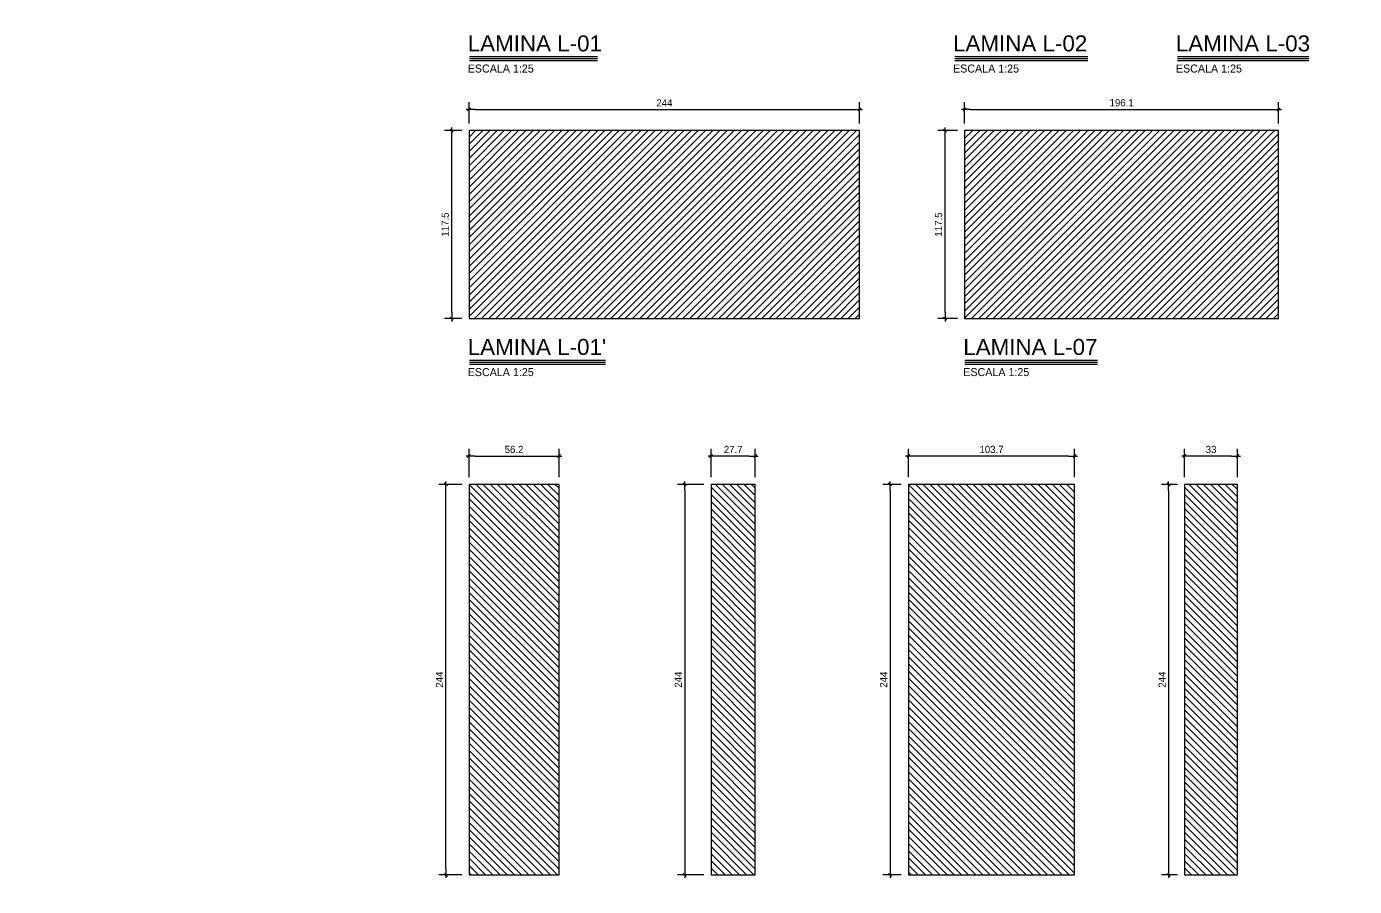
# Model space of a CAD drawing. Header units: millimetres. Extents: x 19458 to 19711, y 4351 to 4752.
# Drawn here: x 19517.79 to 19526.09, y 4507.76 to 4513.13 of the extents above; entities that cross this region are included whole.
import ezdxf
from ezdxf.enums import TextEntityAlignment as Align

# ---------------------------------------------------------------- set-up
doc = ezdxf.new("R2010")
doc.units = ezdxf.units.MM
doc.set_wipeout_variables(frame=1)
for name, color, linetype in [('0 @ 0.25', 7, 'Continuous'), ('cotas', 1, 'Continuous'), ('cotas @ 300', 1, 'Continuous'), ('cotas @ 400', 1, 'Continuous'), ('cotas @ 500', 1, 'Continuous'), ('TEXTOS TITULOS @ 0.25', 3, 'Continuous')]:
    doc.layers.add(name, color=color, linetype=linetype)
doc.styles.add('century gothic', font='GOTHIC.TTF')
doc.styles.add('COTAS SMC', font='GOTHIC.TTF')
doc.styles.add('NOTAS', font='GOTHIC.TTF')
doc.styles.add('SMCtitulos', font='sanss___.ttf')
doc.dimstyles.new('ANOTATIVE 100 SMCONSTRUCCIONES', dxfattribs={"dimscale": 0, "dimtxt": 0.18, "dimasz": 0.15, "dimexe": 0.18, "dimexo": 0.09, "dimgap": 0.1, "dimtad": 1, "dimzin": 0, "dimdsep": 46, "dimtxsty": 'century gothic', "dimblk1": 'FLECHA1', "dimblk2": 'FLECHA1', "dimsah": 1, "dimcen": 0.18, "dimdle": 0.075, "dimclrd": 1, "dimclre": 1, "dimclrt": 2, "dimaunit": 1, "dimadec": 0, "dimazin": 0, "dimtfac": 0.75, "dimtix": 1, "dimtmove": 2, "dimatfit": 3, "dimfxl": 0.09, "dimtvp": 1.5, "dimtfill": 1, "dimtolj": 1, "dimtzin": 0, "dimarcsym": 0})
doc.dimstyles.new('ANOTATIVE CM SMCONSTRUCCIONES', dxfattribs={"dimscale": 0, "dimtxt": 0.18, "dimasz": 0.15, "dimexe": 0.18, "dimexo": 0.18, "dimgap": 0.07, "dimtad": 1, "dimdec": 1, "dimlfac": 100, "dimdsep": 46, "dimtxsty": 'century gothic', "dimblk1": 'FLECHA1', "dimblk2": 'FLECHA1', "dimsah": 1, "dimcen": 0.18, "dimdle": 0.075, "dimclrd": 1, "dimclre": 1, "dimclrt": 2, "dimaunit": 1, "dimadec": 0, "dimazin": 2, "dimtfac": 0.75, "dimtdec": 1, "dimtix": 1, "dimtmove": 2, "dimatfit": 3, "dimfxl": 0.09, "dimtvp": 1.5, "dimtfill": 1, "dimtolj": 1, "dimtzin": 0, "dimarcsym": 0})
doc.dimstyles.new('PIES SMCONSTRUCCIONES', dxfattribs={"dimscale": 0, "dimtxt": 0.18, "dimasz": 0.2, "dimexe": 0.18, "dimexo": 0, "dimgap": 0.1, "dimtad": 1, "dimdec": 0, "dimlfac": 39.370079, "dimzin": 0, "dimdsep": 46, "dimlunit": 4, "dimtxsty": 'COTAS SMC', "dimblk1": 'FLECHA1', "dimblk2": 'FLECHA1', "dimsah": 1, "dimcen": 0.2, "dimdle": 0.075, "dimclrd": 1, "dimclre": 1, "dimclrt": 2, "dimaunit": 1, "dimadec": 0, "dimazin": 0, "dimtfac": 0.75, "dimtdec": 0, "dimtix": 1, "dimtmove": 2, "dimatfit": 3, "dimfxl": 0.09, "dimtvp": 1.5, "dimtfill": 1, "dimtolj": 1, "dimtzin": 0, "dimarcsym": 0})

# ---------------------------------------------------------------- blocks, each defined once
blk = doc.blocks.new('FLECHA1')
at = {"color": 4}
blk.add_line((-0.246176, -0.248081), (0.248081, 0.25), dxfattribs=at)
at = {"color": 1}
blk.add_line((-1, 0), (0.496162, 0), dxfattribs=at)
blk = doc.blocks.new('*D331')
at = {"layer": 'cotas', "color": 1, "lineweight": -2, "transparency": 16777216}
for p, q in [((19614.326, 4625.8448), (19614.326, 4700.8448)), ((19570.9836, 4550.8448), (19524.326, 4550.8448)), ((19614.326, 4548.4298), (19614.326, 4550.8448)), ((19570.5339, 4548.4298), (19524.326, 4548.4298)), ((19614.326, 4473.4298), (19614.326, 4398.4298))]:
    blk.add_line(p, q, dxfattribs=at)
at = {"layer": 'Defpoints', "color": 0, "transparency": 16777216}
for p in [(19614.326, 4550.8448), (19615.9836, 4550.8448), (19615.5339, 4548.4298)]:
    blk.add_point(p, dxfattribs=at)
at = {"layer": 'cotas', "color": 1, "lineweight": -2, "transparency": 16777216, "xscale": 75, "yscale": 75, "zscale": 75}
for p, rotation in [((19614.326, 4550.8448), 270), ((19614.326, 4548.4298), 90)]:
    blk.add_blockref('FLECHA1', p, dxfattribs=dict(at, rotation=rotation))
at = {"layer": 'cotas', "color": 2, "transparency": 16777216, "insert": (19517.3376, 4549.6373), "char_height": 90, "attachment_point": 5, "rotation": 90, "style": 'century gothic', "bg_fill": 3, "box_fill_scale": 1.1, "bg_fill_color": 256, "bg_fill_true_color": 13158600, "bg_fill_transparency": 0}
blk.add_mtext('\\A1;2.42', dxfattribs=at)
blk = doc.blocks.new('*D377')
at = {"layer": 'cotas', "color": 1, "lineweight": -2, "transparency": 16777216}
for p, q in [((19614.326, 4595.8448), (19614.326, 4640.8448)), ((19588.9836, 4550.8448), (19560.326, 4550.8448)), ((19614.326, 4548.4298), (19614.326, 4550.8448)), ((19588.5339, 4548.4298), (19560.326, 4548.4298)), ((19614.326, 4503.4298), (19614.326, 4458.4298))]:
    blk.add_line(p, q, dxfattribs=at)
at = {"layer": 'Defpoints', "color": 0, "transparency": 16777216}
for p in [(19614.326, 4550.8448), (19615.9836, 4550.8448), (19615.5339, 4548.4298)]:
    blk.add_point(p, dxfattribs=at)
at = {"layer": 'cotas', "color": 1, "lineweight": -2, "transparency": 16777216, "xscale": 45, "yscale": 45, "zscale": 45}
for p, rotation in [((19614.326, 4550.8448), 270), ((19614.326, 4548.4298), 90)]:
    blk.add_blockref('FLECHA1', p, dxfattribs=dict(at, rotation=rotation))
at = {"layer": 'cotas', "color": 2, "transparency": 16777216, "insert": (19556.133, 4549.6373), "char_height": 54, "attachment_point": 5, "rotation": 90, "style": 'century gothic', "bg_fill": 3, "box_fill_scale": 1.1, "bg_fill_color": 256, "bg_fill_true_color": 13158600, "bg_fill_transparency": 0}
blk.add_mtext('\\A1;2.42', dxfattribs=at)
blk = doc.blocks.new('*D383')
at = {"layer": 'cotas', "color": 1, "lineweight": -2, "transparency": 16777216}
for p, q in [((19614.326, 4610.8448), (19614.326, 4670.8448)), ((19579.9836, 4550.8448), (19542.326, 4550.8448)), ((19614.326, 4548.4298), (19614.326, 4550.8448)), ((19579.5339, 4548.4298), (19542.326, 4548.4298)), ((19614.326, 4488.4298), (19614.326, 4428.4298))]:
    blk.add_line(p, q, dxfattribs=at)
at = {"layer": 'Defpoints', "color": 0, "transparency": 16777216}
for p in [(19614.326, 4550.8448), (19615.9836, 4550.8448), (19615.5339, 4548.4298)]:
    blk.add_point(p, dxfattribs=at)
at = {"layer": 'cotas', "color": 1, "lineweight": -2, "transparency": 16777216, "xscale": 60, "yscale": 60, "zscale": 60}
for p, rotation in [((19614.326, 4550.8448), 270), ((19614.326, 4548.4298), 90)]:
    blk.add_blockref('FLECHA1', p, dxfattribs=dict(at, rotation=rotation))
at = {"layer": 'cotas', "color": 2, "transparency": 16777216, "insert": (19536.7353, 4549.6373), "char_height": 72, "attachment_point": 5, "rotation": 90, "style": 'century gothic', "bg_fill": 3, "box_fill_scale": 1.1, "bg_fill_color": 256, "bg_fill_true_color": 13158600, "bg_fill_transparency": 0}
blk.add_mtext('\\A1;2.42', dxfattribs=at)
blk = doc.blocks.new('*D386')
at = {"layer": 'cotas', "color": 1, "lineweight": -2, "transparency": 16777216}
for p, q in [((19620.0128, 4651.7533), (19620.0128, 4751.7533)), ((19620.4168, 4551.7533), (19530.0128, 4551.7533)), ((19620.0128, 4550.5333), (19620.0128, 4551.7533)), ((19620.4168, 4550.5333), (19530.0128, 4550.5333)), ((19620.0128, 4450.5333), (19620.0128, 4350.5333))]:
    blk.add_line(p, q, dxfattribs=at)
at = {"layer": 'Defpoints', "color": 0, "transparency": 16777216}
for p in [(19620.0128, 4551.7533), (19620.4168, 4551.7533), (19620.4168, 4550.5333)]:
    blk.add_point(p, dxfattribs=at)
at = {"layer": 'cotas', "color": 1, "lineweight": -2, "transparency": 16777216, "xscale": 100, "yscale": 100, "zscale": 100}
for p, rotation in [((19620.0128, 4551.7533), 270), ((19620.0128, 4550.5333), 90)]:
    blk.add_blockref('FLECHA1', p, dxfattribs=dict(at, rotation=rotation))
at = {"layer": 'cotas', "color": 2, "transparency": 16777216, "insert": (19523.8809, 4551.1433), "char_height": 90, "attachment_point": 5, "rotation": 90, "style": 'COTAS SMC', "bg_fill": 3, "box_fill_scale": 1.1, "bg_fill_color": 256, "bg_fill_true_color": 13158600, "bg_fill_transparency": 0}
blk.add_mtext("\\A1;4'", dxfattribs=at)
blk = doc.blocks.new('*D436')
at = {"layer": 'cotas', "color": 1, "lineweight": -2, "transparency": 16777216}
for p, q in [((19620.0128, 4631.7533), (19620.0128, 4711.7533)), ((19620.4168, 4551.7533), (19548.0128, 4551.7533)), ((19620.0128, 4550.5333), (19620.0128, 4551.7533)), ((19620.4168, 4550.5333), (19548.0128, 4550.5333)), ((19620.0128, 4470.5333), (19620.0128, 4390.5333))]:
    blk.add_line(p, q, dxfattribs=at)
at = {"layer": 'Defpoints', "color": 0, "transparency": 16777216}
for p in [(19620.0128, 4551.7533), (19620.4168, 4551.7533), (19620.4168, 4550.5333)]:
    blk.add_point(p, dxfattribs=at)
at = {"layer": 'cotas', "color": 1, "lineweight": -2, "transparency": 16777216, "xscale": 80, "yscale": 80, "zscale": 80}
for p, rotation in [((19620.0128, 4551.7533), 270), ((19620.0128, 4550.5333), 90)]:
    blk.add_blockref('FLECHA1', p, dxfattribs=dict(at, rotation=rotation))
at = {"layer": 'cotas', "color": 2, "transparency": 16777216, "insert": (19543.1073, 4551.1433), "char_height": 72, "attachment_point": 5, "rotation": 90, "style": 'COTAS SMC', "bg_fill": 3, "box_fill_scale": 1.1, "bg_fill_color": 256, "bg_fill_true_color": 13158600, "bg_fill_transparency": 0}
blk.add_mtext("\\A1;4'", dxfattribs=at)
blk = doc.blocks.new('*U278')
at = {"color": 2}
blk.add_line((0, 0.052), (3.203, 0.052), dxfattribs=at)
at = {"color": 250}
blk.add_line((0, 0), (3.203, 0), dxfattribs=at)
at = {"color": 7}
blk.add_line((0, -0.047), (3.203, -0.047), dxfattribs=at)
at = {"color": 0, "linetype": 'ByBlock', "lineweight": -2, "style": 'NOTAS'}
for tag, p in [('1TITLE', (0.027, 1.014)), ('2TITLE', (-0.043, 0.181))]:
    blk.add_attdef(tag, p, '', height=0.3, dxfattribs=at)
blk.add_attdef('SCALE', text='', height=0.18, dxfattribs=at).set_placement((-0.043, -0.148), align=Align.TOP_LEFT)
blk = doc.blocks.new('PL4')
at = {"color": 3}
blk.add_wipeout([(19545.3365, 4508.9966), (19545.3365, 4507.822), (19547.7765, 4507.822), (19547.7765, 4508.9966)], dxfattribs=at)
h = blk.add_hatch()
h.set_pattern_fill('ANSI31', color=250, scale=0.01)
h.set_pattern_definition([(45, (74.857792, -12.113897), (-0.022450640303, 0.022450640303), [])])
h.paths.add_polyline_path([(19547.7765, 4507.822), (19547.7765, 4508.9966), (19545.3365, 4508.9966), (19545.3365, 4507.822)])
blk.add_lwpolyline([(19545.3365, 4508.9966), (19545.3365, 4507.822), (19547.7765, 4507.822), (19547.7765, 4508.9966)], close=True, dxfattribs=at)
blk = doc.blocks.new('H')
at = {"color": 3}
blk.add_wipeout([(19562.0164, 4510.9422), (19560.9789, 4510.9422), (19560.9789, 4508.5022), (19562.0164, 4508.5022)], dxfattribs=at)
h = blk.add_hatch()
h.set_pattern_fill('ANSI31', color=250, scale=0.01, angle=-90)
h.set_pattern_definition([(315, (15040.24798, 23981.420912), (0.022450640303, 0.022450640303), [])])
h.paths.add_polyline_path([(19560.9789, 4510.9422), (19560.9789, 4508.5022), (19562.0164, 4508.5022), (19562.0164, 4510.9422)])
blk.add_lwpolyline([(19562.0164, 4510.9422), (19560.9789, 4510.9422), (19560.9789, 4508.5022), (19562.0164, 4508.5022)], close=True, dxfattribs=at)
blk = doc.blocks.new('MKJ')
at = {"color": 3}
blk.add_wipeout([(19579.2092, 4511.3577), (19578.6472, 4511.3577), (19578.6472, 4508.9177), (19579.2092, 4508.9177)], dxfattribs=at)
h = blk.add_hatch()
h.set_pattern_fill('ANSI31', color=250, scale=0.01, angle=-90)
h.set_pattern_definition([(315, (15058.09874, 23981.83647), (0.022450640303, 0.022450640303), [])])
h.paths.add_polyline_path([(19578.6472, 4511.3577), (19578.6472, 4508.9177), (19579.2092, 4508.9177), (19579.2092, 4511.3577)])
blk.add_lwpolyline([(19579.2092, 4511.3577), (19578.6472, 4511.3577), (19578.6472, 4508.9177), (19579.2092, 4508.9177)], close=True, dxfattribs=at)
blk = doc.blocks.new('JYH')
at = {"color": 3}
blk.add_wipeout([(19611.8833, 4514.4248), (19611.8833, 4513.2502), (19613.8448, 4513.2502), (19613.8448, 4514.4248)], dxfattribs=at)
h = blk.add_hatch()
h.set_pattern_fill('ANSI31', color=250, scale=0.01)
h.set_pattern_definition([(45, (141.40457, -6.685645), (-0.022450640303, 0.022450640303), [])])
h.paths.add_polyline_path([(19613.8448, 4513.2502), (19613.8448, 4514.4248), (19611.8833, 4514.4248), (19611.8833, 4513.2502)])
blk.add_lwpolyline([(19611.8833, 4514.4248), (19611.8833, 4513.2502), (19613.8448, 4513.2502), (19613.8448, 4514.4248)], close=True, dxfattribs=at)
blk = doc.blocks.new('E')
at = {"color": 3}
blk.add_wipeout([(19562.1064, 4520.4663), (19561.8299, 4520.4663), (19561.8299, 4518.0263), (19562.1064, 4518.0263)], dxfattribs=at)
h = blk.add_hatch()
h.set_pattern_fill('ANSI31', color=250, scale=0.01, angle=-90)
h.set_pattern_definition([(315, (15040.33798, 23990.945055), (0.022450640303, 0.022450640303), [])])
h.paths.add_polyline_path([(19561.8299, 4520.4663), (19561.8299, 4518.0263), (19562.1064, 4518.0263), (19562.1064, 4520.4663)])
blk.add_lwpolyline([(19562.1064, 4520.4663), (19561.8299, 4520.4663), (19561.8299, 4518.0263), (19562.1064, 4518.0263)], close=True, dxfattribs=at)
blk = doc.blocks.new('Y')
at = {"color": 3}
blk.add_wipeout([(19582.9074, 4520.5933), (19582.5774, 4520.5933), (19582.5774, 4518.1533), (19582.9074, 4518.1533)], dxfattribs=at)
h = blk.add_hatch()
h.set_pattern_fill('ANSI31', color=250, scale=0.01, angle=-90)
h.set_pattern_definition([(315, (15062.028914, 23991.072072), (0.022450640303, 0.022450640303), [])])
h.paths.add_polyline_path([(19582.5774, 4520.5933), (19582.5774, 4518.1533), (19582.9074, 4518.1533), (19582.9074, 4520.5933)])
blk.add_lwpolyline([(19582.9074, 4520.5933), (19582.5774, 4520.5933), (19582.5774, 4518.1533), (19582.9074, 4518.1533)], close=True, dxfattribs=at)
blk = doc.blocks.new('*U530')
at = {"color": 2}
blk.add_line((0, 0.052), (3.323, 0.052), dxfattribs=at)
at = {"color": 250}
blk.add_line((0, 0), (3.323, 0), dxfattribs=at)
at = {"color": 7}
blk.add_line((0, -0.047), (3.323, -0.047), dxfattribs=at)
at = {"color": 0, "linetype": 'ByBlock', "lineweight": -2, "style": 'NOTAS'}
for tag, p in [('1TITLE', (0.027, 1.014)), ('2TITLE', (-0.043, 0.181))]:
    blk.add_attdef(tag, p, '', height=0.3, dxfattribs=at)
blk.add_attdef('SCALE', text='', height=0.18, dxfattribs=at).set_placement((-0.043, -0.148), align=Align.TOP_LEFT)
blk = doc.blocks.new('*U529')
at = {"color": 2}
blk.add_line((0, 0.052), (3.281, 0.052), dxfattribs=at)
at = {"color": 250}
blk.add_line((0, 0), (3.281, 0), dxfattribs=at)
at = {"color": 7}
blk.add_line((0, -0.047), (3.281, -0.047), dxfattribs=at)
at = {"color": 0, "linetype": 'ByBlock', "lineweight": -2, "style": 'NOTAS'}
for tag, p in [('1TITLE', (0.027, 1.014)), ('2TITLE', (-0.043, 0.181))]:
    blk.add_attdef(tag, p, '', height=0.3, dxfattribs=at)
blk.add_attdef('SCALE', text='', height=0.18, dxfattribs=at).set_placement((-0.043, -0.148), align=Align.TOP_LEFT)
blk = doc.blocks.new('*U520')
at = {"color": 2}
blk.add_line((0, 0.052), (3.397, 0.052), dxfattribs=at)
at = {"color": 250}
blk.add_line((0, 0), (3.397, 0), dxfattribs=at)
at = {"color": 7}
blk.add_line((0, -0.047), (3.397, -0.047), dxfattribs=at)
at = {"color": 0, "linetype": 'ByBlock', "lineweight": -2, "style": 'NOTAS'}
for tag, p in [('1TITLE', (0.027, 1.014)), ('2TITLE', (-0.043, 0.181))]:
    blk.add_attdef(tag, p, '', height=0.3, dxfattribs=at)
blk.add_attdef('SCALE', text='', height=0.18, dxfattribs=at).set_placement((-0.043, -0.148), align=Align.TOP_LEFT)
blk = doc.blocks.new('*D585')
at = {"color": 1, "lineweight": -2, "transparency": 16777216}
for p, q in [((19520.5136, 4512.4827), (19520.4053, 4512.4827)), ((19520.4503, 4511.3456), (19520.4503, 4512.4452)), ((19520.5136, 4511.3081), (19520.4053, 4511.3081))]:
    blk.add_line(p, q, dxfattribs=at)
at = {"layer": 'Defpoints', "color": 0, "transparency": 16777216}
for p in [(19520.4503, 4512.4827), (19520.5586, 4512.4827), (19520.5586, 4511.3081)]:
    blk.add_point(p, dxfattribs=at)
at = {"color": 1, "lineweight": -2, "transparency": 16777216, "xscale": 0.0375, "yscale": 0.0375, "zscale": 0.0375}
for p, rotation in [((19520.4503, 4512.4827), 90), ((19520.4503, 4511.3081), 270)]:
    blk.add_blockref('FLECHA1', p, dxfattribs=dict(at, rotation=rotation))
at = {"color": 2, "transparency": 16777216, "insert": (19520.4097, 4511.8954), "char_height": 0.045, "attachment_point": 5, "rotation": 90, "style": 'century gothic', "bg_fill": 3, "box_fill_scale": 1.1, "bg_fill_color": 256, "bg_fill_true_color": 13158600, "bg_fill_transparency": 0}
blk.add_mtext('\\A1;117.5', dxfattribs=at)
blk = doc.blocks.new('*D586')
at = {"color": 1, "lineweight": -2, "transparency": 16777216}
for p, q in [((19520.5586, 4512.5277), (19520.5586, 4512.6602)), ((19520.5961, 4512.6152), (19522.9611, 4512.6152)), ((19522.9986, 4512.5277), (19522.9986, 4512.6602))]:
    blk.add_line(p, q, dxfattribs=at)
at = {"layer": 'Defpoints', "color": 0, "transparency": 16777216}
for p in [(19522.9986, 4512.6152), (19520.5586, 4512.4827), (19522.9986, 4512.4827)]:
    blk.add_point(p, dxfattribs=at)
at = {"color": 1, "lineweight": -2, "transparency": 16777216, "xscale": 0.0375, "yscale": 0.0375, "zscale": 0.0375, "rotation": 180}
blk.add_blockref('FLECHA1', (19520.5586, 4512.6152), dxfattribs=at)
at = {"color": 1, "lineweight": -2, "transparency": 16777216, "xscale": 0.0375, "yscale": 0.0375, "zscale": 0.0375}
blk.add_blockref('FLECHA1', (19522.9986, 4512.6152), dxfattribs=at)
at = {"color": 2, "transparency": 16777216, "insert": (19521.7786, 4512.6557), "char_height": 0.045, "attachment_point": 5, "style": 'century gothic', "bg_fill": 3, "box_fill_scale": 1.1, "bg_fill_color": 256, "bg_fill_true_color": 13158600, "bg_fill_transparency": 0}
blk.add_mtext('\\A1;244', dxfattribs=at)
blk = doc.blocks.new('*U521')
at = {"color": 2}
blk.add_line((0, 0.052), (3.315, 0.052), dxfattribs=at)
at = {"color": 250}
blk.add_line((0, 0), (3.315, 0), dxfattribs=at)
at = {"color": 7}
blk.add_line((0, -0.047), (3.315, -0.047), dxfattribs=at)
at = {"color": 0, "linetype": 'ByBlock', "lineweight": -2, "style": 'NOTAS'}
for tag, p in [('1TITLE', (0.027, 1.014)), ('2TITLE', (-0.043, 0.181))]:
    blk.add_attdef(tag, p, '', height=0.3, dxfattribs=at)
blk.add_attdef('SCALE', text='', height=0.18, dxfattribs=at).set_placement((-0.043, -0.148), align=Align.TOP_LEFT)
blk = doc.blocks.new('*D589')
at = {"color": 1, "lineweight": -2, "transparency": 16777216}
for p, q in [((19523.6094, 4512.4827), (19523.4875, 4512.4827)), ((19523.5325, 4511.3456), (19523.5325, 4512.4452)), ((19523.6094, 4511.3081), (19523.4875, 4511.3081))]:
    blk.add_line(p, q, dxfattribs=at)
at = {"layer": 'Defpoints', "color": 0, "transparency": 16777216}
for p in [(19523.5325, 4512.4827), (19523.6544, 4512.4827), (19523.6544, 4511.3081)]:
    blk.add_point(p, dxfattribs=at)
at = {"color": 1, "lineweight": -2, "transparency": 16777216, "xscale": 0.0375, "yscale": 0.0375, "zscale": 0.0375}
for p, rotation in [((19523.5325, 4512.4827), 90), ((19523.5325, 4511.3081), 270)]:
    blk.add_blockref('FLECHA1', p, dxfattribs=dict(at, rotation=rotation))
at = {"color": 2, "transparency": 16777216, "insert": (19523.4919, 4511.8954), "char_height": 0.045, "attachment_point": 5, "rotation": 90, "style": 'century gothic', "bg_fill": 3, "box_fill_scale": 1.1, "bg_fill_color": 256, "bg_fill_true_color": 13158600, "bg_fill_transparency": 0}
blk.add_mtext('\\A1;117.5', dxfattribs=at)
blk = doc.blocks.new('*D590')
at = {"color": 1, "lineweight": -2, "transparency": 16777216}
for p, q in [((19523.6544, 4512.5277), (19523.6544, 4512.6602)), ((19523.6919, 4512.6152), (19525.5784, 4512.6152)), ((19525.6159, 4512.5277), (19525.6159, 4512.6602))]:
    blk.add_line(p, q, dxfattribs=at)
at = {"layer": 'Defpoints', "color": 0, "transparency": 16777216}
for p in [(19525.6159, 4512.6152), (19523.6544, 4512.4827), (19525.6159, 4512.4827)]:
    blk.add_point(p, dxfattribs=at)
at = {"color": 1, "lineweight": -2, "transparency": 16777216, "xscale": 0.0375, "yscale": 0.0375, "zscale": 0.0375, "rotation": 180}
blk.add_blockref('FLECHA1', (19523.6544, 4512.6152), dxfattribs=at)
at = {"color": 1, "lineweight": -2, "transparency": 16777216, "xscale": 0.0375, "yscale": 0.0375, "zscale": 0.0375}
blk.add_blockref('FLECHA1', (19525.6159, 4512.6152), dxfattribs=at)
at = {"color": 2, "transparency": 16777216, "insert": (19524.6352, 4512.6563), "char_height": 0.045, "attachment_point": 5, "style": 'century gothic', "bg_fill": 3, "box_fill_scale": 1.1, "bg_fill_color": 256, "bg_fill_true_color": 13158600, "bg_fill_transparency": 0}
blk.add_mtext('\\A1;196.1', dxfattribs=at)
blk = doc.blocks.new('*D599')
at = {"color": 1, "lineweight": -2, "transparency": 16777216}
for p, q in [((19520.5136, 4510.2719), (19520.3693, 4510.2719)), ((19520.4143, 4507.8694), (19520.4143, 4510.2344)), ((19520.5136, 4507.8319), (19520.3693, 4507.8319))]:
    blk.add_line(p, q, dxfattribs=at)
at = {"layer": 'Defpoints', "color": 0, "transparency": 16777216}
for p in [(19520.4143, 4510.2719), (19520.5586, 4510.2719), (19520.5586, 4507.8319)]:
    blk.add_point(p, dxfattribs=at)
at = {"color": 1, "lineweight": -2, "transparency": 16777216, "xscale": 0.0375, "yscale": 0.0375, "zscale": 0.0375}
for p, rotation in [((19520.4143, 4510.2719), 90), ((19520.4143, 4507.8319), 270)]:
    blk.add_blockref('FLECHA1', p, dxfattribs=dict(at, rotation=rotation))
at = {"color": 2, "transparency": 16777216, "insert": (19520.3737, 4509.0519), "char_height": 0.045, "attachment_point": 5, "rotation": 90, "style": 'century gothic', "bg_fill": 3, "box_fill_scale": 1.1, "bg_fill_color": 256, "bg_fill_true_color": 13158600, "bg_fill_transparency": 0}
blk.add_mtext('\\A1;244', dxfattribs=at)
blk = doc.blocks.new('*D600')
at = {"color": 1, "lineweight": -2, "transparency": 16777216}
for p, q in [((19520.5586, 4510.3169), (19520.5586, 4510.4938)), ((19520.5961, 4510.4488), (19521.0831, 4510.4488)), ((19521.1206, 4510.3169), (19521.1206, 4510.4938))]:
    blk.add_line(p, q, dxfattribs=at)
at = {"layer": 'Defpoints', "color": 0, "transparency": 16777216}
for p in [(19521.1206, 4510.4488), (19520.5586, 4510.2719), (19521.1206, 4510.2719)]:
    blk.add_point(p, dxfattribs=at)
at = {"color": 1, "lineweight": -2, "transparency": 16777216, "xscale": 0.0375, "yscale": 0.0375, "zscale": 0.0375, "rotation": 180}
blk.add_blockref('FLECHA1', (19520.5586, 4510.4488), dxfattribs=at)
at = {"color": 1, "lineweight": -2, "transparency": 16777216, "xscale": 0.0375, "yscale": 0.0375, "zscale": 0.0375}
blk.add_blockref('FLECHA1', (19521.1206, 4510.4488), dxfattribs=at)
at = {"color": 2, "transparency": 16777216, "insert": (19520.8396, 4510.4899), "char_height": 0.045, "attachment_point": 5, "style": 'century gothic', "bg_fill": 3, "box_fill_scale": 1.1, "bg_fill_color": 256, "bg_fill_true_color": 13158600, "bg_fill_transparency": 0}
blk.add_mtext('\\A1;56.2', dxfattribs=at)
blk = doc.blocks.new('*D601')
at = {"color": 1, "lineweight": -2, "transparency": 16777216}
for p, q in [((19522.0253, 4510.2719), (19521.8613, 4510.2719)), ((19521.9063, 4510.2344), (19521.9063, 4507.8694)), ((19522.0253, 4507.8319), (19521.8613, 4507.8319))]:
    blk.add_line(p, q, dxfattribs=at)
at = {"layer": 'Defpoints', "color": 0, "transparency": 16777216}
for p in [(19522.0703, 4510.2719), (19521.9063, 4507.8319), (19522.0703, 4507.8319)]:
    blk.add_point(p, dxfattribs=at)
at = {"color": 1, "lineweight": -2, "transparency": 16777216, "xscale": 0.0375, "yscale": 0.0375, "zscale": 0.0375}
for p, rotation in [((19521.9063, 4510.2719), 90), ((19521.9063, 4507.8319), 270)]:
    blk.add_blockref('FLECHA1', p, dxfattribs=dict(at, rotation=rotation))
at = {"color": 2, "transparency": 16777216, "insert": (19521.8658, 4509.0519), "char_height": 0.045, "attachment_point": 5, "rotation": 90, "style": 'century gothic', "bg_fill": 3, "box_fill_scale": 1.1, "bg_fill_color": 256, "bg_fill_true_color": 13158600, "bg_fill_transparency": 0}
blk.add_mtext('\\A1;244', dxfattribs=at)
blk = doc.blocks.new('*D602')
at = {"color": 1, "lineweight": -2, "transparency": 16777216}
for p, q in [((19522.0703, 4510.3169), (19522.0703, 4510.4938)), ((19522.3093, 4510.4488), (19522.1078, 4510.4488)), ((19522.3468, 4510.3169), (19522.3468, 4510.4938))]:
    blk.add_line(p, q, dxfattribs=at)
at = {"layer": 'Defpoints', "color": 0, "transparency": 16777216}
for p in [(19522.0703, 4510.4488), (19522.0703, 4510.2719), (19522.3468, 4510.2719)]:
    blk.add_point(p, dxfattribs=at)
at = {"color": 1, "lineweight": -2, "transparency": 16777216, "xscale": 0.0375, "yscale": 0.0375, "zscale": 0.0375, "rotation": 180}
blk.add_blockref('FLECHA1', (19522.0703, 4510.4488), dxfattribs=at)
at = {"color": 1, "lineweight": -2, "transparency": 16777216, "xscale": 0.0375, "yscale": 0.0375, "zscale": 0.0375}
blk.add_blockref('FLECHA1', (19522.3468, 4510.4488), dxfattribs=at)
at = {"color": 2, "transparency": 16777216, "insert": (19522.2086, 4510.4899), "char_height": 0.045, "attachment_point": 5, "style": 'century gothic', "bg_fill": 3, "box_fill_scale": 1.1, "bg_fill_color": 256, "bg_fill_true_color": 13158600, "bg_fill_transparency": 0}
blk.add_mtext('\\A1;27.7', dxfattribs=at)
blk = doc.blocks.new('*D603')
at = {"color": 1, "lineweight": -2, "transparency": 16777216}
for p, q in [((19523.3039, 4510.3169), (19523.3039, 4510.4938)), ((19524.3039, 4510.4488), (19523.3414, 4510.4488)), ((19524.3414, 4510.3169), (19524.3414, 4510.4938))]:
    blk.add_line(p, q, dxfattribs=at)
at = {"layer": 'Defpoints', "color": 0, "transparency": 16777216}
for p in [(19523.3039, 4510.4488), (19523.3039, 4510.2719), (19524.3414, 4510.2719)]:
    blk.add_point(p, dxfattribs=at)
at = {"color": 1, "lineweight": -2, "transparency": 16777216, "xscale": 0.0375, "yscale": 0.0375, "zscale": 0.0375, "rotation": 180}
blk.add_blockref('FLECHA1', (19523.3039, 4510.4488), dxfattribs=at)
at = {"color": 1, "lineweight": -2, "transparency": 16777216, "xscale": 0.0375, "yscale": 0.0375, "zscale": 0.0375}
blk.add_blockref('FLECHA1', (19524.3414, 4510.4488), dxfattribs=at)
at = {"color": 2, "transparency": 16777216, "insert": (19523.8227, 4510.4899), "char_height": 0.045, "attachment_point": 5, "style": 'century gothic', "bg_fill": 3, "box_fill_scale": 1.1, "bg_fill_color": 256, "bg_fill_true_color": 13158600, "bg_fill_transparency": 0}
blk.add_mtext('\\A1;103.7', dxfattribs=at)
blk = doc.blocks.new('*D604')
at = {"color": 1, "lineweight": -2, "transparency": 16777216}
for p, q in [((19523.2589, 4510.2719), (19523.1439, 4510.2719)), ((19523.1889, 4510.2344), (19523.1889, 4507.8694)), ((19523.2589, 4507.8319), (19523.1439, 4507.8319))]:
    blk.add_line(p, q, dxfattribs=at)
at = {"layer": 'Defpoints', "color": 0, "transparency": 16777216}
for p in [(19523.3039, 4510.2719), (19523.1889, 4507.8319), (19523.3039, 4507.8319)]:
    blk.add_point(p, dxfattribs=at)
at = {"color": 1, "lineweight": -2, "transparency": 16777216, "xscale": 0.0375, "yscale": 0.0375, "zscale": 0.0375}
for p, rotation in [((19523.1889, 4510.2719), 90), ((19523.1889, 4507.8319), 270)]:
    blk.add_blockref('FLECHA1', p, dxfattribs=dict(at, rotation=rotation))
at = {"color": 2, "transparency": 16777216, "insert": (19523.1483, 4509.0519), "char_height": 0.045, "attachment_point": 5, "rotation": 90, "style": 'century gothic', "bg_fill": 3, "box_fill_scale": 1.1, "bg_fill_color": 256, "bg_fill_true_color": 13158600, "bg_fill_transparency": 0}
blk.add_mtext('\\A1;244', dxfattribs=at)
blk = doc.blocks.new('*D605')
at = {"color": 1, "lineweight": -2, "transparency": 16777216}
for p, q in [((19524.9841, 4510.2719), (19524.8839, 4510.2719)), ((19524.9289, 4510.2344), (19524.9289, 4507.8694)), ((19524.9841, 4507.8319), (19524.8839, 4507.8319))]:
    blk.add_line(p, q, dxfattribs=at)
at = {"layer": 'Defpoints', "color": 0, "transparency": 16777216}
for p in [(19525.0291, 4510.2719), (19524.9289, 4507.8319), (19525.0291, 4507.8319)]:
    blk.add_point(p, dxfattribs=at)
at = {"color": 1, "lineweight": -2, "transparency": 16777216, "xscale": 0.0375, "yscale": 0.0375, "zscale": 0.0375}
for p, rotation in [((19524.9289, 4510.2719), 90), ((19524.9289, 4507.8319), 270)]:
    blk.add_blockref('FLECHA1', p, dxfattribs=dict(at, rotation=rotation))
at = {"color": 2, "transparency": 16777216, "insert": (19524.8883, 4509.0519), "char_height": 0.045, "attachment_point": 5, "rotation": 90, "style": 'century gothic', "bg_fill": 3, "box_fill_scale": 1.1, "bg_fill_color": 256, "bg_fill_true_color": 13158600, "bg_fill_transparency": 0}
blk.add_mtext('\\A1;244', dxfattribs=at)
blk = doc.blocks.new('*D606')
at = {"color": 1, "lineweight": -2, "transparency": 16777216}
for p, q in [((19525.0291, 4510.3169), (19525.0291, 4510.4938)), ((19525.3216, 4510.4488), (19525.0666, 4510.4488)), ((19525.3591, 4510.3169), (19525.3591, 4510.4938))]:
    blk.add_line(p, q, dxfattribs=at)
at = {"layer": 'Defpoints', "color": 0, "transparency": 16777216}
for p in [(19525.0291, 4510.4488), (19525.0291, 4510.2719), (19525.3591, 4510.2719)]:
    blk.add_point(p, dxfattribs=at)
at = {"color": 1, "lineweight": -2, "transparency": 16777216, "xscale": 0.0375, "yscale": 0.0375, "zscale": 0.0375, "rotation": 180}
blk.add_blockref('FLECHA1', (19525.0291, 4510.4488), dxfattribs=at)
at = {"color": 1, "lineweight": -2, "transparency": 16777216, "xscale": 0.0375, "yscale": 0.0375, "zscale": 0.0375}
blk.add_blockref('FLECHA1', (19525.3591, 4510.4488), dxfattribs=at)
at = {"color": 2, "transparency": 16777216, "insert": (19525.1941, 4510.4899), "char_height": 0.045, "attachment_point": 5, "style": 'century gothic', "bg_fill": 3, "box_fill_scale": 1.1, "bg_fill_color": 256, "bg_fill_true_color": 13158600, "bg_fill_transparency": 0}
blk.add_mtext('\\A1;33', dxfattribs=at)
blk = doc.blocks.new('*U620')
at = {"layer": 'cotas @ 500'}
dim = blk.add_linear_dim(base=(19614.3260382735, 4550.8448237801), p1=(19615.5338597089, 4548.4298237801), p2=(19615.9836080801, 4550.8448237801), angle=90, dimstyle='ANOTATIVE 100 SMCONSTRUCCIONES', override={"dimscale": 500, "dimtix": 1, "dimtofl": 1, "dimtmove": 1, "dimatfit": 1}, dxfattribs=at)
dim.commit()
dim.dimension.update_dxf_attribs({"geometry": '*D331', "text_midpoint": (19517.3375950376, 4549.6373237801)})
at = {"layer": 'cotas @ 300'}
dim = blk.add_linear_dim(base=(19614.3260382735, 4550.8448237801), p1=(19615.5338597089, 4548.4298237801), p2=(19615.9836080801, 4550.8448237801), angle=90, dimstyle='ANOTATIVE 100 SMCONSTRUCCIONES', override={"dimscale": 300, "dimtix": 1, "dimtofl": 1, "dimtmove": 1, "dimatfit": 1}, dxfattribs=at)
dim.commit()
dim.dimension.update_dxf_attribs({"geometry": '*D377', "text_midpoint": (19556.132972332, 4549.6373237801)})
at = {"layer": 'cotas @ 400'}
dim = blk.add_linear_dim(base=(19614.3260382735, 4550.8448237801), p1=(19615.5338597089, 4548.4298237801), p2=(19615.9836080801, 4550.8448237801), angle=90, dimstyle='ANOTATIVE 100 SMCONSTRUCCIONES', override={"dimscale": 400, "dimtix": 1, "dimtofl": 1, "dimtmove": 1, "dimatfit": 1}, dxfattribs=at)
dim.commit()
dim.dimension.update_dxf_attribs({"geometry": '*D383', "text_midpoint": (19536.7352836848, 4549.6373237801)})
blk = doc.blocks.new('*U622')
at = {"layer": 'cotas @ 500'}
dim = blk.add_linear_dim(base=(19620.0128, 4551.7533), p1=(19620.4168, 4550.5333), p2=(19620.4168, 4551.7533), angle=90, dimstyle='PIES SMCONSTRUCCIONES', override={"dimscale": 500, "dimtix": 1, "dimtofl": 1, "dimtmove": 2, "dimatfit": 3}, dxfattribs=at)
dim.commit()
dim.dimension.update_dxf_attribs({"geometry": '*D386', "text_midpoint": (19523.8809, 4551.1433)})
at = {"layer": 'cotas @ 400'}
dim = blk.add_linear_dim(base=(19620.0128, 4551.7533), p1=(19620.4168, 4550.5333), p2=(19620.4168, 4551.7533), angle=90, dimstyle='PIES SMCONSTRUCCIONES', override={"dimscale": 400, "dimtix": 1, "dimtofl": 1, "dimtmove": 2, "dimatfit": 3}, dxfattribs=at)
dim.commit()
dim.dimension.update_dxf_attribs({"geometry": '*D436', "text_midpoint": (19543.1073, 4551.1433)})

msp = doc.modelspace()

# ---------------------------------------------------------------- block references
at = {"layer": 'cotas'}
msp.add_blockref('*U620', (0, 0), dxfattribs=at)

# ---------------------------------------------------------------- next in the draw order: block references
msp.add_blockref('*U622', (0, 0), dxfattribs=at)

# ---------------------------------------------------------------- next in the draw order: block references
at = {"color": 250}
for name, p in [('PL4', (-24.7779, 3.4861)), ('JYH', (-88.2289, -1.9421)), ('MKJ', (-58.0886, -1.0858)), ('E', (-39.7596, -10.1944)), ('H', (-37.675, -0.6703)), ('Y', (-57.5483, -10.3214))]:
    msp.add_blockref(name, p, dxfattribs=at)
at = {"layer": 'TEXTOS TITULOS @ 0.25'}
ref = msp.add_blockref('*U278', (19520.561, 4512.932), dxfattribs=dict(at, xscale=0.25, yscale=0.25, zscale=0.25))
ref.add_attrib('2TITLE', 'LAMINA L-01', (19520.5502, 4512.9773), dxfattribs={"layer": '0', "color": 0, "linetype": 'ByBlock', "lineweight": -2, "height": 0.1, "style": 'SMCtitulos'})
ref.add_attrib('SCALE', 'ESCALA 1:25', dxfattribs={"layer": '0', "color": 0, "linetype": 'ByBlock', "lineweight": -2, "height": 0.05, "style": 'NOTAS'}).set_placement((19520.5502, 4512.8952), align=Align.TOP_LEFT)
ref = msp.add_blockref('*U530', (19523.5929, 4512.932), dxfattribs=dict(at, xscale=0.25, yscale=0.25, zscale=0.25))
ref.add_attrib('2TITLE', 'LAMINA L-02', (19523.5821, 4512.9773), dxfattribs={"layer": '0', "color": 0, "linetype": 'ByBlock', "lineweight": -2, "height": 0.1, "style": 'SMCtitulos'})
ref.add_attrib('SCALE', 'ESCALA 1:25', dxfattribs={"layer": '0', "color": 0, "linetype": 'ByBlock', "lineweight": -2, "height": 0.05, "style": 'NOTAS'}).set_placement((19523.5821, 4512.8952), align=Align.TOP_LEFT)
ref = msp.add_blockref('*U529', (19524.985, 4512.932), dxfattribs=dict(at, xscale=0.25, yscale=0.25, zscale=0.25))
ref.add_attrib('2TITLE', 'LAMINA L-03', (19524.9742, 4512.9773), dxfattribs={"layer": '0', "color": 0, "linetype": 'ByBlock', "lineweight": -2, "height": 0.1, "style": 'SMCtitulos'})
ref.add_attrib('SCALE', 'ESCALA 1:25', dxfattribs={"layer": '0', "color": 0, "linetype": 'ByBlock', "lineweight": -2, "height": 0.05, "style": 'NOTAS'}).set_placement((19524.9742, 4512.8952), align=Align.TOP_LEFT)
ref = msp.add_blockref('*U520', (19520.561, 4511.0353), dxfattribs=dict(at, xscale=0.25, yscale=0.25, zscale=0.25))
ref.add_attrib('2TITLE', "LAMINA L-01'", (19520.5502, 4511.0806), dxfattribs={"layer": '0', "color": 0, "linetype": 'ByBlock', "lineweight": -2, "height": 0.1, "style": 'SMCtitulos'})
ref.add_attrib('SCALE', 'ESCALA 1:25', dxfattribs={"layer": '0', "color": 0, "linetype": 'ByBlock', "lineweight": -2, "height": 0.05, "style": 'NOTAS'}).set_placement((19520.5502, 4510.9984), align=Align.TOP_LEFT)
ref = msp.add_blockref('*U521', (19523.6568, 4511.0353), dxfattribs=dict(at, xscale=0.25, yscale=0.25, zscale=0.25))
ref.add_attrib('2TITLE', 'LAMINA L-07', (19523.646, 4511.0806), dxfattribs={"layer": '0', "color": 0, "linetype": 'ByBlock', "lineweight": -2, "height": 0.1, "style": 'SMCtitulos'})
ref.add_attrib('SCALE', 'ESCALA 1:25', dxfattribs={"layer": '0', "color": 0, "linetype": 'ByBlock', "lineweight": -2, "height": 0.05, "style": 'NOTAS'}).set_placement((19523.646, 4510.9984), align=Align.TOP_LEFT)

# ---------------------------------------------------------------- next in the draw order: dimensions: what is measured, and where the dimension line sits
at = {"layer": '0 @ 0.25', "color": 250}
for base, p1, p2, picture, middle in [((19520.4503, 4512.4827), (19520.5586, 4511.3081), (19520.5586, 4512.4827), '*D585', (19520.4097, 4511.8954)), ((19523.5325, 4512.4827), (19523.6544, 4511.3081), (19523.6544, 4512.4827), '*D589', (19523.4919, 4511.8954)), ((19520.4143, 4510.2719), (19520.5586, 4507.8319), (19520.5586, 4510.2719), '*D599', (19520.3737, 4509.0519)), ((19521.9063, 4507.8319), (19522.0703, 4510.2719), (19522.0703, 4507.8319), '*D601', (19521.8658, 4509.0519)), ((19524.9289, 4507.8319), (19525.0291, 4510.2719), (19525.0291, 4507.8319), '*D605', (19524.8883, 4509.0519))]:
    dim = msp.add_linear_dim(base=base, p1=p1, p2=p2, angle=90, dimstyle='ANOTATIVE CM SMCONSTRUCCIONES', override={"dimscale": 0.25, "dimtix": 1, "dimtofl": 1, "dimtmove": 2, "dimatfit": 3}, dxfattribs=at)
    dim.commit()
    dim.dimension.update_dxf_attribs({"geometry": picture, "text_midpoint": middle})
dim = msp.add_linear_dim(base=(19523.3039477726, 4510.4488081385), p1=(19524.3414477726, 4510.271880319), p2=(19523.3039477726, 4510.271880319), dimstyle='ANOTATIVE CM SMCONSTRUCCIONES', override={"dimscale": 0.25, "dimtix": 1, "dimtofl": 1, "dimtmove": 2, "dimatfit": 3}, dxfattribs=at)
dim.commit()
dim.dimension.update_dxf_attribs({"geometry": '*D603', "text_midpoint": (19523.8226977726, 4510.4899400215)})

# ---------------------------------------------------------------- next in the draw order: dimensions: what is measured, and where the dimension line sits
for base, p1, p2, picture, middle in [((19522.9986, 4512.6152), (19520.5586, 4512.4827), (19522.9986, 4512.4827), '*D586', (19521.7786, 4512.6557)), ((19525.6159091, 4512.6151777), (19523.6544092, 4512.4827017), (19525.6159091, 4512.4827017), '*D590', (19524.6351591, 4512.6563096)), ((19521.1206, 4510.4488), (19520.5586, 4510.2719), (19521.1206, 4510.2719), '*D600', (19520.8396, 4510.4899)), ((19522.070330466, 4510.448808138), (19522.346830473, 4510.271880319), (19522.070330466, 4510.271880319), '*D602', (19522.20858047, 4510.489940022)), ((19525.0291, 4510.4488), (19525.3591, 4510.2719), (19525.0291, 4510.2719), '*D606', (19525.1941, 4510.4899))]:
    dim = msp.add_linear_dim(base=base, p1=p1, p2=p2, dimstyle='ANOTATIVE CM SMCONSTRUCCIONES', override={"dimscale": 0.25, "dimtix": 1, "dimtofl": 1, "dimtmove": 2, "dimatfit": 3}, dxfattribs=at)
    dim.commit()
    dim.dimension.update_dxf_attribs({"geometry": picture, "text_midpoint": middle})
dim = msp.add_linear_dim(base=(19523.1889, 4507.8319), p1=(19523.3039, 4510.2719), p2=(19523.3039, 4507.8319), angle=90, dimstyle='ANOTATIVE CM SMCONSTRUCCIONES', override={"dimscale": 0.25, "dimtix": 1, "dimtofl": 1, "dimtmove": 2, "dimatfit": 3}, dxfattribs=at)
dim.commit()
dim.dimension.update_dxf_attribs({"geometry": '*D604', "text_midpoint": (19523.1483, 4509.0519)})

doc.saveas('drawing.dxf')
